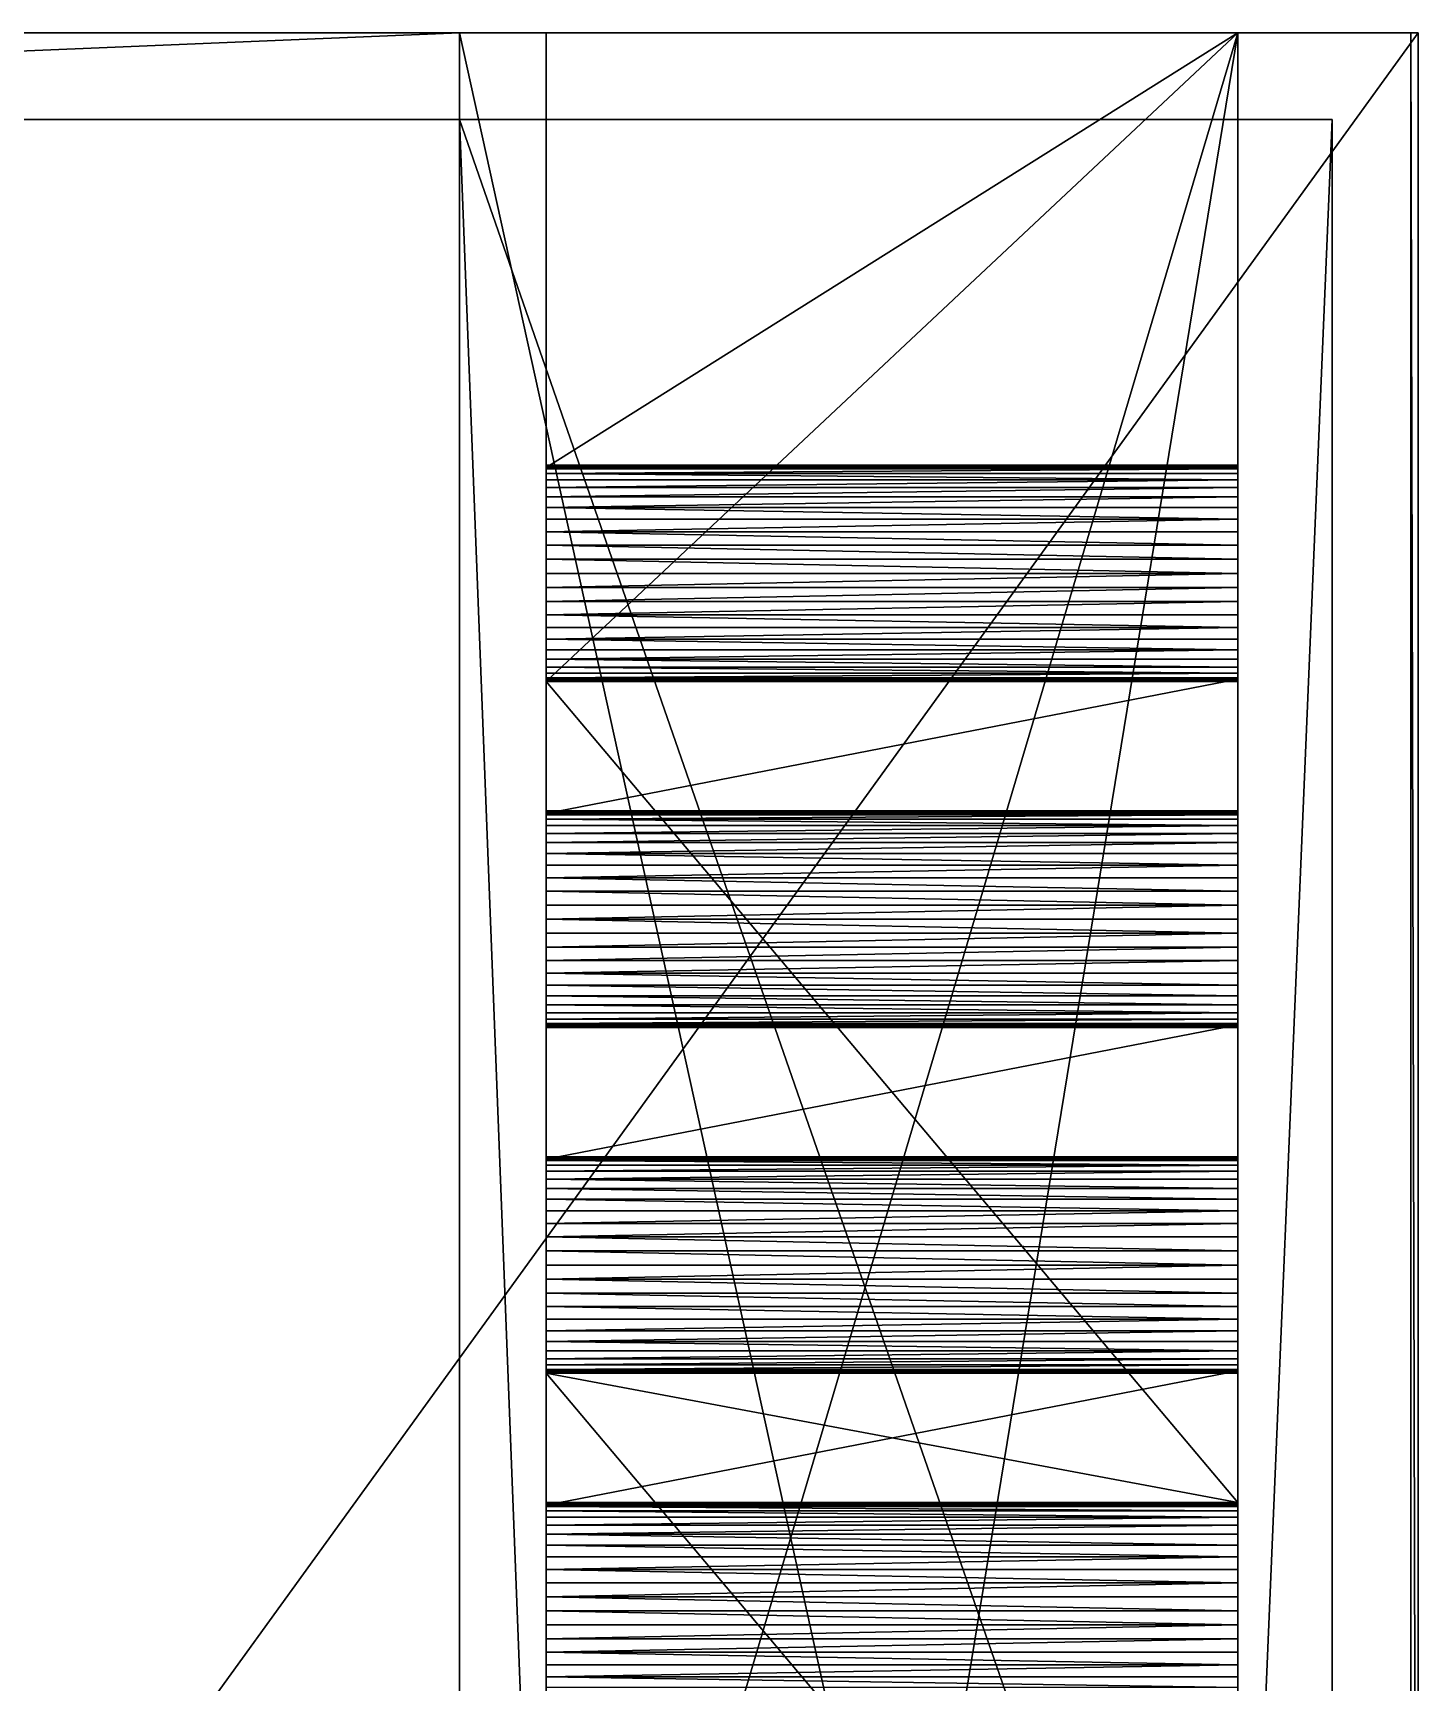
# Model space of a CAD drawing. Extents: x -30 to 83, y -53 to 60.
# Drawn here: x 31.13 to 63.17, y 21.85 to 60 of the extents above; entities that cross this region are included whole.
import ezdxf

# ---------------------------------------------------------------- set-up
doc = ezdxf.new("R2010")
doc.units = 0
doc.header["$MEASUREMENT"] = 0

msp = doc.modelspace()

# ---------------------------------------------------------------- linework, layer by layer
for points in [[(-9.17, 60, 70), (41, 60, 70), (-9.17, 60)], [(41, 60, 70), (-9.17, 60, 70), (-7.187, 58, 70)], [(63.169998, -40), (-9.17, -40), (63.169998, 60)], [(-9.17, 60), (41, 60, 70), (63.169998, 60)], [(-9.17, 60), (63.169998, 60), (-9.17, -40)], [(41, 60, 70), (-7.187, 58, 70), (41, 58, 70)], [(42.998001, 60, 70.998001), (63.169998, 60), (41, 60, 70)], [(41, 60, 89), (41, 60, 70), (41, 58, 70)], [(41, 60, 89), (41, 58, 70), (41, -40, 89)], [(41, -40, 89), (63, -40, 89), (41, 60, 89)], [(63, 60, 89), (41, 60, 89), (63, -40, 89)], [(42.998001, 60, 87.002998), (41, 60, 89), (59.002998, 60, 87.002998)], [(42.998001, 60, 70.998001), (41, 60, 70), (42.998001, 60, 87.002998)], [(41, 60, 70), (41, 60, 89), (42.998001, 60, 87.002998)], [(63, 60, 89), (59.002998, 60, 87.002998), (41, 60, 89)], [(59.002998, 60, 70.998001), (63.169998, 60), (42.998001, 60, 70.998001)], [(42.998001, 6.15, 70.998001), (59.002998, 6.15, 70.998001), (59.002998, 60, 70.998001)], [(42.998001, 6.15, 70.998001), (59.002998, 60, 70.998001), (42.998001, 60, 70.998001)], [(59.002998, 60, 87.002998), (59.002998, -40, 87.002998), (42.998001, -37.775597, 87.002998)], [(42.998001, -37.775597, 87.002998), (42.998001, 60, 87.002998), (59.002998, 60, 87.002998)], [(42.998001, 60, 87.002998), (42.998001, -37.775597, 87.002998), (42.998001, 6.15, 70.998001)], [(42.998001, 60, 87.002998), (42.998001, 6.15, 70.998001), (42.998001, 60, 70.998001)], [(43, 50.002998, 71.5), (43, 60, 71), (43, 49.980999, 71.172997)], [(43, 49.27, 73.269997), (43, 60, 87), (43, 49.485001, 73.023003)], [(43, 49.667, 72.750999), (43, 60, 87), (43, 49.812, 72.458)], [(43, 49.022999, 73.485001), (43, 60, 87), (43, 49.27, 73.269997)], [(43, 60, 87), (43, 49.022999, 73.485001), (43, 48.750999, 73.667)], [(43, 49.667, 72.750999), (43, 49.485001, 73.023003), (43, 60, 87)], [(43, 48.147999, 73.917), (43, 60, 87), (43, 48.458, 73.811996)], [(43, 48.458, 73.811996), (43, 60, 87), (43, 48.750999, 73.667)], [(43, 60, 87), (43, 48.147999, 73.917), (43, 44.998001, 87)], [(43, 49.946507, 71), (43, 49.980999, 71.172997), (43, 60, 71)], [(43, 50.002998, 71.5), (43, 49.980999, 71.827003), (43, 60, 71)], [(43, 49.980999, 71.827003), (43, 49.917, 72.148003), (43, 60, 71)], [(43, 49.917, 72.148003), (43, 49.812, 72.458), (43, 60, 71)], [(43, 60, 87), (43, 60, 71), (43, 49.812, 72.458)], [(59, 60, 87), (43, 60, 87), (43, 44.998001, 87)], [(59, 60, 87), (43, 44.998001, 87), (59, 26.003, 87)], [(43, 49.946507, 71), (59, 60, 71), (59, 49.946507, 71)], [(59, 60, 71), (43, 49.946507, 71), (43, 60, 71)], [(59, 60, 87), (59, 60, 71), (43, 60, 71)], [(59, 60, 87), (43, 60, 71), (43, 60, 87)], [(59, 49.946507, 71), (59, 60, 71), (59, 49.980999, 71.172997)], [(59, 49.485001, 73.023003), (59, 49.667, 72.750999), (59, 60, 87)], [(59, 49.812, 72.458), (59, 60, 87), (59, 49.667, 72.750999)], [(59, 60, 87), (59, 49.022999, 73.485001), (59, 49.27, 73.269997)], [(59, 49.27, 73.269997), (59, 49.485001, 73.023003), (59, 60, 87)], [(59, 48.458, 73.811996), (59, 48.750999, 73.667), (59, 60, 87)], [(59, 48.750999, 73.667), (59, 49.022999, 73.485001), (59, 60, 87)], [(59, 48.147999, 73.917), (59, 60, 87), (59, 47.827, 73.981003)], [(59, 47.5, 74.002998), (59, 60, 87), (59, 47.173, 73.981003)], [(59, 26.003, 87), (59, 47.173, 73.981003), (59, 60, 87)], [(59, 47.827, 73.981003), (59, 60, 87), (59, 47.5, 74.002998)], [(59, 48.147999, 73.917), (59, 48.458, 73.811996), (59, 60, 87)], [(59, 49.917, 72.148003), (59, 60, 71), (59, 49.812, 72.458)], [(59, 50.002998, 71.5), (59, 60, 71), (59, 49.980999, 71.827003)], [(59, 49.980999, 71.827003), (59, 60, 71), (59, 49.917, 72.148003)], [(59, 50.002998, 71.5), (59, 49.980999, 71.172997), (59, 60, 71)], [(59, 60, 87), (59, 49.812, 72.458), (59, 60, 71)], [(63, 60, 70), (63.169998, 60), (59.002998, 60, 70.998001)], [(59.002998, 60, 70.998001), (59.002998, 60, 87.002998), (63, 60, 70)], [(63, 60, 89), (63, 60, 70), (59.002998, 60, 87.002998)], [(59.002998, 60, 87.002998), (59.002998, 6.15, 70.998001), (59.002998, -40, 87.002998)], [(59.002998, 60, 70.998001), (59.002998, 6.15, 70.998001), (59.002998, 60, 87.002998)], [(63.169998, 60, 70), (63, 60, 70), (63.169998, -10.003, 70)], [(63, 60, 70), (63, -40, 70), (63.169998, -10.003, 70)], [(63.169998, 60, 70), (63.169998, 60), (63, 60, 70)], [(63, -40, 89), (63, -40, 70), (63, 60, 70)], [(63, -40, 89), (63, 60, 70), (63, 60, 89)], [(63.169998, -4.823, 26.679001), (63.169998, -7.389, 26.169001), (63.169998, 60)], [(63.169998, -2.345, 64.480003), (63.169998, 60, 70), (63.169998, -4.823, 65.320999)], [(63.169998, 60, 70), (63.169998, -8.074, 67.384003), (63.169998, -4.823, 65.320999)], [(63.169998, 2.177, 30.131001), (63.169998, 60), (63.169998, 4.144, 31.856001)], [(63.169998, 0.001, 28.677), (63.169998, 60), (63.169998, 2.177, 30.131001)], [(63.169998, -2.345, 27.52), (63.169998, 60), (63.169998, 0.001, 28.677)], [(63.169998, 2.177, 61.868999), (63.169998, 60, 70), (63.169998, 0.001, 63.323002)], [(63.169998, 4.144, 60.144001), (63.169998, 60, 70), (63.169998, 2.177, 61.868999)], [(63.169998, 5.869, 58.176998), (63.169998, 60, 70), (63.169998, 4.144, 60.144001)], [(63.169998, 7.323, 56.000999), (63.169998, 60, 70), (63.169998, 5.869, 58.176998)], [(63.169998, -2.345, 64.480003), (63.169998, 0.001, 63.323002), (63.169998, 60, 70)], [(63.169998, 8.48, 53.654999), (63.169998, 60, 70), (63.169998, 7.323, 56.000999)], [(63.169998, 5.869, 33.823002), (63.169998, 60), (63.169998, 7.323, 35.999001)], [(63.169998, 8.48, 38.345001), (63.169998, 60), (63.169998, 9.321, 40.823002)], [(63.169998, 4.144, 31.856001), (63.169998, 60), (63.169998, 5.869, 33.823002)], [(63.169998, 9.321, 51.176998), (63.169998, 60, 70), (63.169998, 8.48, 53.654999)], [(63.169998, -8.074, 67.384003), (63.169998, 60, 70), (63.169998, -8.132, 67.500999)], [(63.169998, -8.291, 67.709), (63.169998, 60, 70), (63.169998, -8.39, 67.794998)], [(63.169998, -8.132, 67.500999), (63.169998, 60, 70), (63.169998, -8.205, 67.610001)], [(63.169998, 60, 70), (63.169998, -10.003, 70), (63.169998, -8.499, 67.867996)], [(63.169998, -8.39, 67.794998), (63.169998, 60, 70), (63.169998, -8.499, 67.867996)], [(63.169998, -8.205, 67.610001), (63.169998, 60, 70), (63.169998, -8.291, 67.709)], [(63.169998, 11.926, 44.616001), (63.169998, 60), (63.169998, 11.968, 44.741001)], [(63.169998, 11.501, 44.132), (63.169998, 60), (63.169998, 11.61, 44.205002)], [(63.169998, 11.384, 44.074001), (63.169998, 60), (63.169998, 11.501, 44.132)], [(63.169998, 11.259, 44.032001), (63.169998, 11.131, 44.006001), (63.169998, 60)], [(63.169998, 11.709, 44.291), (63.169998, 11.61, 44.205002), (63.169998, 60)], [(63.169998, 11.795, 45.610001), (63.169998, 60, 70), (63.169998, 11.709, 45.709)], [(63.169998, 11.709, 45.709), (63.169998, 60, 70), (63.169998, 11.61, 45.794998)], [(63.169998, 11.868, 45.500999), (63.169998, 60, 70), (63.169998, 11.795, 45.610001)], [(63.169998, 11.968, 45.258999), (63.169998, 60, 70), (63.169998, 11.926, 45.383999)], [(63.169998, 11.994, 45.131001), (63.169998, 12.003, 45), (63.169998, 60, 70)], [(63.169998, 11.384, 45.925999), (63.169998, 60, 70), (63.169998, 11.259, 45.967999)], [(63.169998, 11.501, 45.868), (63.169998, 60, 70), (63.169998, 11.384, 45.925999)], [(63.169998, 11.61, 45.794998), (63.169998, 60, 70), (63.169998, 11.501, 45.868)], [(63.169998, 9.831, 48.611), (63.169998, 11.259, 45.967999), (63.169998, 60, 70)], [(63.169998, 11.926, 45.383999), (63.169998, 60, 70), (63.169998, 11.868, 45.500999)], [(63.169998, 9.321, 51.176998), (63.169998, 9.831, 48.611), (63.169998, 60, 70)], [(63.169998, 12.003, 45), (63.169998, 11.994, 44.868999), (63.169998, 60, 70)], [(63.169998, 60), (63.169998, 60, 70), (63.169998, 11.994, 44.868999)], [(63.169998, 11.994, 44.868999), (63.169998, 11.968, 44.741001), (63.169998, 60)], [(63.169998, 11.795, 44.389999), (63.169998, 60), (63.169998, 11.868, 44.499001)], [(63.169998, 11.926, 44.616001), (63.169998, 11.868, 44.499001), (63.169998, 60)], [(63.169998, 11.709, 44.291), (63.169998, 60), (63.169998, 11.795, 44.389999)], [(63.169998, 11.968, 45.258999), (63.169998, 11.994, 45.131001), (63.169998, 60, 70)], [(63.169998, 9.321, 40.823002), (63.169998, 60), (63.169998, 11.131, 44.006001)], [(63.169998, 11.384, 44.074001), (63.169998, 11.259, 44.032001), (63.169998, 60)], [(63.169998, 8.48, 38.345001), (63.169998, 7.323, 35.999001), (63.169998, 60)], [(63.169998, -10.741, 24.032), (63.169998, -10.869, 24.006001), (63.169998, 60)], [(63.169998, -10.616, 24.073999), (63.169998, -10.741, 24.032), (63.169998, 60)], [(63.169998, -40), (63.169998, 60), (63.169998, -10.869, 24.006001)], [(63.169998, -10.39, 24.205), (63.169998, -10.499, 24.132), (63.169998, 60)], [(63.169998, -10.499, 24.132), (63.169998, -10.616, 24.073999), (63.169998, 60)], [(63.169998, -10.291, 24.291), (63.169998, -10.39, 24.205), (63.169998, 60)], [(63.169998, -2.345, 27.52), (63.169998, -4.823, 26.679001), (63.169998, 60)], [(63.169998, -7.389, 26.169001), (63.169998, -10.032, 24.740999), (63.169998, 60)], [(63.169998, -10.074, 24.615999), (63.169998, 60), (63.169998, -10.032, 24.740999)], [(63.169998, -10.132, 24.499001), (63.169998, 60), (63.169998, -10.074, 24.615999)], [(63.169998, -10.205, 24.389999), (63.169998, 60), (63.169998, -10.132, 24.499001)], [(63.169998, -10.291, 24.291), (63.169998, 60), (63.169998, -10.205, 24.389999)], [(-7.187, 58, 70), (-7.187, 58, 2), (41, 58, 69)], [(-7.187, 58, 70), (41, 58, 69), (41, 58, 70)], [(41, 58, 69), (-7.187, 58, 2), (61.187, 58, 2)], [(-7.187, 58, 2), (-7.187, -40, 2), (61.187, -40, 2)], [(61.187, 58, 2), (-7.187, 58, 2), (61.187, -40, 2)], [(41, 58, 70), (41, 58, 69), (41, -40, 69)], [(41, 58, 70), (41, -40, 69), (41, -40, 89)], [(61.187, 58, 69), (41, 58, 69), (61.187, 58, 2)], [(61.187, 58, 69), (59.002998, 6.15, 69), (41, 58, 69)], [(42.998001, 6.15, 69), (41, 58, 69), (59.002998, 6.15, 69)], [(41, 58, 69), (42.998001, 6.15, 69), (41, -40, 69)], [(61.187, 58, 69), (61.187, -40, 69), (59.002998, 6.15, 69)], [(61.187, -4.823, 26.679001), (61.187, 58, 2), (61.187, -7.389, 26.169001)], [(61.187, -4.823, 65.320999), (61.187, 58, 69), (61.187, -2.345, 64.480003)], [(61.187, 2.177, 30.131001), (61.187, 4.144, 31.856001), (61.187, 58, 2)], [(61.187, 4.144, 31.856001), (61.187, 5.869, 33.823002), (61.187, 58, 2)], [(61.187, 0.001, 28.677), (61.187, 58, 2), (61.187, -2.345, 27.52)], [(61.187, 2.177, 30.131001), (61.187, 58, 2), (61.187, 0.001, 28.677)], [(61.187, 58, 69), (61.187, 0.001, 63.323002), (61.187, -2.345, 64.480003)], [(61.187, 0.001, 63.323002), (61.187, 58, 69), (61.187, 2.177, 61.868999)], [(61.187, 4.144, 60.144001), (61.187, 2.177, 61.868999), (61.187, 58, 69)], [(61.187, 5.869, 58.176998), (61.187, 4.144, 60.144001), (61.187, 58, 69)], [(61.187, 7.323, 56.000999), (61.187, 5.869, 58.176998), (61.187, 58, 69)], [(61.187, 8.48, 53.654999), (61.187, 7.323, 56.000999), (61.187, 58, 69)], [(61.187, 9.321, 51.176998), (61.187, 8.48, 53.654999), (61.187, 58, 69)], [(61.187, 9.831, 48.611), (61.187, 9.321, 51.176998), (61.187, 58, 69)], [(61.187, 58, 2), (61.187, 5.869, 33.823002), (61.187, 7.323, 35.999001)], [(61.187, -8.074, 67.384003), (61.187, -8.132, 67.500999), (61.187, 58, 69)], [(61.187, 58, 69), (61.187, -4.823, 65.320999), (61.187, -8.074, 67.384003)], [(61.187, -9, 68.002998), (61.187, 58, 69), (61.187, -8.869, 67.994003)], [(61.187, -8.869, 67.994003), (61.187, 58, 69), (61.187, -8.741, 67.968002)], [(61.187, -8.616, 67.926003), (61.187, 58, 69), (61.187, -8.499, 67.867996)], [(61.187, -8.39, 67.794998), (61.187, -8.499, 67.867996), (61.187, 58, 69)], [(61.187, -8.291, 67.709), (61.187, -8.39, 67.794998), (61.187, 58, 69)], [(61.187, -8.291, 67.709), (61.187, 58, 69), (61.187, -8.205, 67.610001)], [(61.187, -8.205, 67.610001), (61.187, 58, 69), (61.187, -8.132, 67.500999)], [(61.187, -8.616, 67.926003), (61.187, -8.741, 67.968002), (61.187, 58, 69)], [(61.187, 58, 69), (61.187, -9, 68.002998), (61.187, -40, 69)], [(61.187, 11, 43.998001), (61.187, 58, 2), (61.187, 10.869, 44.006001)], [(61.187, 11.259, 44.032001), (61.187, 58, 2), (61.187, 11.131, 44.006001)], [(61.187, 11, 43.998001), (61.187, 11.131, 44.006001), (61.187, 58, 2)], [(61.187, 11.795, 44.389999), (61.187, 58, 2), (61.187, 11.709, 44.291)], [(61.187, 11.501, 44.132), (61.187, 11.61, 44.205002), (61.187, 58, 2)], [(61.187, 11.61, 44.205002), (61.187, 11.709, 44.291), (61.187, 58, 2)], [(61.187, 58, 2), (61.187, 11.259, 44.032001), (61.187, 11.384, 44.074001)], [(61.187, 11.384, 44.074001), (61.187, 11.501, 44.132), (61.187, 58, 2)], [(61.187, 9.831, 48.611), (61.187, 58, 69), (61.187, 11.259, 45.967999)], [(61.187, 11.795, 45.610001), (61.187, 11.709, 45.709), (61.187, 58, 69)], [(61.187, 11.968, 45.258999), (61.187, 58, 69), (61.187, 11.994, 45.131001)], [(61.187, 11.926, 45.383999), (61.187, 11.868, 45.500999), (61.187, 58, 69)], [(61.187, 11.868, 45.500999), (61.187, 11.795, 45.610001), (61.187, 58, 69)], [(61.187, 11.61, 45.794998), (61.187, 11.501, 45.868), (61.187, 58, 69)], [(61.187, 11.709, 45.709), (61.187, 11.61, 45.794998), (61.187, 58, 69)], [(61.187, 11.501, 45.868), (61.187, 11.384, 45.925999), (61.187, 58, 69)], [(61.187, 11.384, 45.925999), (61.187, 11.259, 45.967999), (61.187, 58, 69)], [(61.187, 11.795, 44.389999), (61.187, 11.868, 44.499001), (61.187, 58, 2)], [(61.187, 11.926, 44.616001), (61.187, 58, 2), (61.187, 11.868, 44.499001)], [(61.187, 11.926, 44.616001), (61.187, 11.968, 44.741001), (61.187, 58, 2)], [(61.187, 11.968, 44.741001), (61.187, 11.994, 44.868999), (61.187, 58, 2)], [(61.187, 58, 69), (61.187, 58, 2), (61.187, 11.994, 44.868999)], [(61.187, 58, 69), (61.187, 11.994, 44.868999), (61.187, 12.003, 45)], [(61.187, 58, 69), (61.187, 12.003, 45), (61.187, 11.994, 45.131001)], [(61.187, 11.968, 45.258999), (61.187, 11.926, 45.383999), (61.187, 58, 69)], [(61.187, 58, 2), (61.187, 9.831, 43.389), (61.187, 10.869, 44.006001)], [(61.187, 8.48, 38.345001), (61.187, 9.321, 40.823002), (61.187, 58, 2)], [(61.187, 9.321, 40.823002), (61.187, 9.831, 43.389), (61.187, 58, 2)], [(61.187, -40, 2), (61.187, -10.869, 24.006001), (61.187, 58, 2)], [(61.187, -10.291, 24.291), (61.187, 58, 2), (61.187, -10.39, 24.205)], [(61.187, -10.499, 24.132), (61.187, 58, 2), (61.187, -10.616, 24.073999)], [(61.187, -10.616, 24.073999), (61.187, 58, 2), (61.187, -10.741, 24.032)], [(61.187, -10.741, 24.032), (61.187, 58, 2), (61.187, -10.869, 24.006001)], [(61.187, -10.205, 24.389999), (61.187, 58, 2), (61.187, -10.291, 24.291)], [(61.187, -10.132, 24.499001), (61.187, 58, 2), (61.187, -10.205, 24.389999)], [(61.187, -10.074, 24.615999), (61.187, 58, 2), (61.187, -10.132, 24.499001)], [(61.187, -7.389, 26.169001), (61.187, 58, 2), (61.187, -10.032, 24.740999)], [(61.187, -2.345, 27.52), (61.187, 58, 2), (61.187, -4.823, 26.679001)], [(61.187, -10.074, 24.615999), (61.187, -10.032, 24.740999), (61.187, 58, 2)], [(61.187, 7.323, 35.999001), (61.187, 8.48, 38.345001), (61.187, 58, 2)], [(61.187, -10.39, 24.205), (61.187, 58, 2), (61.187, -10.499, 24.132)], [(43, 49.980999, 71.827003), (43, 50.002998, 71.5), (59, 49.980999, 71.827003)], [(59, 50.002998, 71.5), (43, 50.002998, 71.5), (59, 49.980999, 71.172997)], [(43, 49.980999, 71.172997), (59, 49.980999, 71.172997), (43, 50.002998, 71.5)], [(59, 50.002998, 71.5), (59, 49.980999, 71.827003), (43, 50.002998, 71.5)], [(43, 49.980999, 71.827003), (59, 49.980999, 71.827003), (59, 49.917, 72.148003)], [(59, 49.980999, 71.172997), (43, 49.980999, 71.172997), (43, 49.946507, 71)], [(59, 49.946507, 71), (59, 49.980999, 71.172997), (43, 49.946507, 71)], [(43, 49.980999, 71.827003), (59, 49.917, 72.148003), (43, 49.917, 72.148003)], [(43, 49.812, 72.458), (59, 49.917, 72.148003), (59, 49.812, 72.458)], [(43, 49.917, 72.148003), (59, 49.917, 72.148003), (43, 49.812, 72.458)], [(43, 49.667, 72.750999), (43, 49.812, 72.458), (59, 49.667, 72.750999)], [(59, 49.667, 72.750999), (43, 49.812, 72.458), (59, 49.812, 72.458)], [(43, 49.667, 72.750999), (59, 49.667, 72.750999), (43, 49.485001, 73.023003)], [(59, 49.485001, 73.023003), (43, 49.485001, 73.023003), (59, 49.667, 72.750999)], [(43, 49.485001, 73.023003), (59, 49.485001, 73.023003), (43, 49.27, 73.269997)], [(59, 49.27, 73.269997), (43, 49.27, 73.269997), (59, 49.485001, 73.023003)], [(43, 49.27, 73.269997), (59, 49.27, 73.269997), (43, 49.022999, 73.485001)], [(59, 49.022999, 73.485001), (43, 49.022999, 73.485001), (59, 49.27, 73.269997)], [(43, 49.022999, 73.485001), (59, 49.022999, 73.485001), (59, 48.750999, 73.667)], [(43, 48.750999, 73.667), (43, 49.022999, 73.485001), (59, 48.750999, 73.667)], [(59, 48.458, 73.811996), (43, 48.458, 73.811996), (59, 48.750999, 73.667)], [(43, 48.750999, 73.667), (59, 48.750999, 73.667), (43, 48.458, 73.811996)], [(59, 48.458, 73.811996), (59, 48.147999, 73.917), (43, 48.458, 73.811996)], [(43, 48.147999, 73.917), (43, 48.458, 73.811996), (59, 48.147999, 73.917)], [(43, 47.827, 73.981003), (43, 44.998001, 87), (43, 48.147999, 73.917)], [(43, 47.827, 73.981003), (43, 48.147999, 73.917), (59, 47.827, 73.981003)], [(59, 48.147999, 73.917), (59, 47.827, 73.981003), (43, 48.147999, 73.917)], [(43, 47.5, 74.002998), (43, 44.998001, 87), (43, 47.827, 73.981003)], [(43, 47.827, 73.981003), (59, 47.5, 74.002998), (43, 47.5, 74.002998)], [(43, 47.827, 73.981003), (59, 47.827, 73.981003), (59, 47.5, 74.002998)], [(43, 47.173, 73.981003), (43, 44.998001, 87), (43, 47.5, 74.002998)], [(43, 47.5, 74.002998), (59, 47.5, 74.002998), (43, 47.173, 73.981003)], [(59, 47.5, 74.002998), (59, 47.173, 73.981003), (43, 47.173, 73.981003)], [(43, 46.852001, 73.917), (43, 44.998001, 87), (43, 47.173, 73.981003)], [(59, 47.173, 73.981003), (43, 46.852001, 73.917), (43, 47.173, 73.981003)], [(59, 46.852001, 73.917), (43, 46.852001, 73.917), (59, 47.173, 73.981003)], [(59, 26.003, 87), (59, 46.852001, 73.917), (59, 47.173, 73.981003)], [(43, 46.542, 73.811996), (43, 44.998001, 87), (43, 46.852001, 73.917)], [(43, 46.852001, 73.917), (59, 46.852001, 73.917), (43, 46.542, 73.811996)], [(59, 46.542, 73.811996), (43, 46.542, 73.811996), (59, 46.852001, 73.917)], [(43, 46.542, 73.811996), (43, 46.249001, 73.667), (43, 44.998001, 87)], [(43, 46.542, 73.811996), (59, 46.542, 73.811996), (59, 46.249001, 73.667)], [(43, 46.249001, 73.667), (43, 46.542, 73.811996), (59, 46.249001, 73.667)], [(59, 46.852001, 73.917), (59, 26.003, 87), (59, 46.542, 73.811996)], [(59, 46.542, 73.811996), (59, 26.003, 87), (59, 46.249001, 73.667)], [(43, 45.977001, 73.485001), (43, 44.998001, 87), (43, 46.249001, 73.667)], [(59, 46.249001, 73.667), (59, 45.977001, 73.485001), (43, 45.977001, 73.485001)], [(43, 46.249001, 73.667), (59, 46.249001, 73.667), (43, 45.977001, 73.485001)], [(59, 46.249001, 73.667), (59, 26.003, 87), (59, 45.977001, 73.485001)], [(43, 45.73, 73.269997), (43, 44.998001, 87), (43, 45.977001, 73.485001)], [(43, 45.977001, 73.485001), (59, 45.977001, 73.485001), (59, 45.73, 73.269997)], [(59, 45.73, 73.269997), (43, 45.73, 73.269997), (43, 45.977001, 73.485001)], [(59, 26.003, 87), (59, 40.458, 73.811996), (59, 45.977001, 73.485001)], [(59, 40.750999, 73.667), (59, 41.022999, 73.485001), (59, 45.977001, 73.485001)], [(59, 45.73, 73.269997), (59, 45.977001, 73.485001), (59, 41.022999, 73.485001)], [(59, 40.750999, 73.667), (59, 45.977001, 73.485001), (59, 40.458, 73.811996)], [(43, 45.514999, 73.023003), (43, 41.485001, 73.023003), (43, 45.73, 73.269997)], [(43, 44.998001, 87), (43, 45.73, 73.269997), (43, 41.485001, 73.023003)], [(59, 45.73, 73.269997), (59, 45.514999, 73.023003), (43, 45.514999, 73.023003)], [(43, 45.73, 73.269997), (59, 45.73, 73.269997), (43, 45.514999, 73.023003)], [(43, 45.333, 72.750999), (43, 41.485001, 73.023003), (43, 45.514999, 73.023003)], [(43, 45.514999, 73.023003), (59, 45.514999, 73.023003), (59, 45.333, 72.750999)], [(43, 45.514999, 73.023003), (59, 45.333, 72.750999), (43, 45.333, 72.750999)], [(59, 41.022999, 73.485001), (59, 41.27, 73.269997), (59, 45.73, 73.269997)], [(59, 45.514999, 73.023003), (59, 45.73, 73.269997), (59, 41.27, 73.269997)], [(59, 45.333, 72.750999), (59, 45.514999, 73.023003), (59, 41.485001, 73.023003)], [(59, 41.27, 73.269997), (59, 41.485001, 73.023003), (59, 45.514999, 73.023003)], [(43, 41.667, 72.750999), (43, 45.333, 72.750999), (43, 41.812, 72.458)], [(43, 45.333, 72.750999), (43, 45.188, 72.458), (43, 41.812, 72.458)], [(43, 41.667, 72.750999), (43, 41.485001, 73.023003), (43, 45.333, 72.750999)], [(43, 45.333, 72.750999), (59, 45.333, 72.750999), (59, 45.188, 72.458)], [(43, 45.333, 72.750999), (59, 45.188, 72.458), (43, 45.188, 72.458)], [(43, 45.188, 72.458), (43, 45.083, 72.148003), (43, 41.917, 72.148003)], [(43, 41.917, 72.148003), (43, 41.812, 72.458), (43, 45.188, 72.458)], [(43, 45.083, 72.148003), (59, 45.188, 72.458), (59, 45.083, 72.148003)], [(43, 45.188, 72.458), (59, 45.188, 72.458), (43, 45.083, 72.148003)], [(43, 45.083, 72.148003), (43, 45.019001, 71.827003), (43, 41.980999, 71.827003)], [(43, 41.980999, 71.827003), (43, 41.917, 72.148003), (43, 45.083, 72.148003)], [(43, 45.083, 72.148003), (59, 45.083, 72.148003), (43, 45.019001, 71.827003)], [(59, 45.019001, 71.827003), (43, 45.019001, 71.827003), (59, 45.083, 72.148003)], [(43, 45.053493, 71), (43, 41.946507, 71), (43, 45.019001, 71.172997)], [(59, 45.053493, 71), (43, 41.946507, 71), (43, 45.053493, 71)], [(59, 41.946507, 71), (43, 41.946507, 71), (59, 45.053493, 71)], [(43, 45.019001, 71.172997), (59, 45.019001, 71.172997), (59, 45.053493, 71)], [(43, 45.019001, 71.172997), (59, 45.053493, 71), (43, 45.053493, 71)], [(43, 41.980999, 71.172997), (43, 42.002998, 71.5), (43, 45.019001, 71.172997)], [(43, 44.998001, 71.5), (43, 45.019001, 71.172997), (43, 42.002998, 71.5)], [(43, 45.019001, 71.827003), (43, 44.998001, 71.5), (43, 42.002998, 71.5)], [(43, 42.002998, 71.5), (43, 41.980999, 71.827003), (43, 45.019001, 71.827003)], [(43, 41.946507, 71), (43, 41.980999, 71.172997), (43, 45.019001, 71.172997)], [(43, 45.019001, 71.827003), (59, 45.019001, 71.827003), (59, 44.998001, 71.5)], [(59, 44.998001, 71.5), (43, 44.998001, 71.5), (43, 45.019001, 71.827003)], [(43, 44.998001, 71.5), (59, 44.998001, 71.5), (59, 45.019001, 71.172997)], [(43, 44.998001, 71.5), (59, 45.019001, 71.172997), (43, 45.019001, 71.172997)], [(59, 45.188, 72.458), (59, 45.333, 72.750999), (59, 41.667, 72.750999)], [(59, 41.485001, 73.023003), (59, 41.667, 72.750999), (59, 45.333, 72.750999)], [(59, 41.667, 72.750999), (59, 41.812, 72.458), (59, 45.188, 72.458)], [(59, 45.083, 72.148003), (59, 45.188, 72.458), (59, 41.812, 72.458)], [(59, 41.812, 72.458), (59, 41.917, 72.148003), (59, 45.083, 72.148003)], [(59, 45.019001, 71.827003), (59, 45.083, 72.148003), (59, 41.917, 72.148003)], [(59, 45.053493, 71), (59, 45.019001, 71.172997), (59, 41.946507, 71)], [(59, 44.998001, 71.5), (59, 42.002998, 71.5), (59, 45.019001, 71.172997)], [(59, 42.002998, 71.5), (59, 45.019001, 71.827003), (59, 41.980999, 71.827003)], [(59, 41.917, 72.148003), (59, 41.980999, 71.827003), (59, 45.019001, 71.827003)], [(59, 41.946507, 71), (59, 45.019001, 71.172997), (59, 41.980999, 71.172997)], [(59, 41.980999, 71.172997), (59, 45.019001, 71.172997), (59, 42.002998, 71.5)], [(59, 44.998001, 71.5), (59, 45.019001, 71.827003), (59, 42.002998, 71.5)], [(43, 28.997999, 87), (59, 26.003, 87), (43, 44.998001, 87)], [(43, 41.27, 73.269997), (43, 44.998001, 87), (43, 41.485001, 73.023003)], [(43, 41.022999, 73.485001), (43, 44.998001, 87), (43, 41.27, 73.269997)], [(43, 40.147999, 73.917), (43, 44.998001, 87), (43, 40.458, 73.811996)], [(43, 40.458, 73.811996), (43, 44.998001, 87), (43, 40.750999, 73.667)], [(43, 39.5, 74.002998), (43, 44.998001, 87), (43, 39.827, 73.981003)], [(43, 39.827, 73.981003), (43, 44.998001, 87), (43, 40.147999, 73.917)], [(43, 44.998001, 87), (43, 38.852001, 73.917), (43, 38.542, 73.811996)], [(43, 38.249001, 73.667), (43, 44.998001, 87), (43, 38.542, 73.811996)], [(43, 37.977001, 73.485001), (43, 44.998001, 87), (43, 38.249001, 73.667)], [(43, 44.998001, 87), (43, 39.5, 74.002998), (43, 39.173, 73.981003)], [(43, 44.998001, 87), (43, 39.173, 73.981003), (43, 38.852001, 73.917)], [(43, 41.022999, 73.485001), (43, 40.750999, 73.667), (43, 44.998001, 87)], [(43, 44.998001, 87), (43, 37.977001, 73.485001), (43, 33.485001, 73.023003)], [(43, 33.27, 73.269997), (43, 44.998001, 87), (43, 33.485001, 73.023003)], [(43, 33.022999, 73.485001), (43, 44.998001, 87), (43, 33.27, 73.269997)], [(43, 28.997999, 87), (43, 44.998001, 87), (43, 32.147999, 73.917)], [(43, 32.458, 73.811996), (43, 44.998001, 87), (43, 32.750999, 73.667)], [(43, 33.022999, 73.485001), (43, 32.750999, 73.667), (43, 44.998001, 87)], [(43, 32.458, 73.811996), (43, 32.147999, 73.917), (43, 44.998001, 87)], [(43, 42.002998, 71.5), (43, 41.980999, 71.172997), (59, 42.002998, 71.5)], [(43, 42.002998, 71.5), (59, 42.002998, 71.5), (43, 41.980999, 71.827003)], [(59, 42.002998, 71.5), (43, 41.980999, 71.172997), (59, 41.980999, 71.172997)], [(43, 41.980999, 71.827003), (59, 42.002998, 71.5), (59, 41.980999, 71.827003)], [(59, 41.980999, 71.172997), (43, 41.980999, 71.172997), (43, 41.946507, 71)], [(59, 41.980999, 71.827003), (59, 41.917, 72.148003), (43, 41.980999, 71.827003)], [(43, 41.917, 72.148003), (43, 41.980999, 71.827003), (59, 41.917, 72.148003)], [(43, 41.946507, 71), (59, 41.946507, 71), (59, 41.980999, 71.172997)], [(43, 41.917, 72.148003), (59, 41.917, 72.148003), (43, 41.812, 72.458)], [(59, 41.812, 72.458), (43, 41.812, 72.458), (59, 41.917, 72.148003)], [(59, 41.812, 72.458), (59, 41.667, 72.750999), (43, 41.812, 72.458)], [(43, 41.667, 72.750999), (43, 41.812, 72.458), (59, 41.667, 72.750999)], [(43, 41.667, 72.750999), (59, 41.667, 72.750999), (43, 41.485001, 73.023003)], [(59, 41.485001, 73.023003), (43, 41.485001, 73.023003), (59, 41.667, 72.750999)], [(43, 41.27, 73.269997), (43, 41.485001, 73.023003), (59, 41.485001, 73.023003)], [(59, 41.27, 73.269997), (43, 41.27, 73.269997), (59, 41.485001, 73.023003)], [(43, 41.27, 73.269997), (59, 41.27, 73.269997), (43, 41.022999, 73.485001)], [(59, 41.022999, 73.485001), (43, 41.022999, 73.485001), (59, 41.27, 73.269997)], [(59, 41.022999, 73.485001), (59, 40.750999, 73.667), (43, 41.022999, 73.485001)], [(43, 40.750999, 73.667), (43, 41.022999, 73.485001), (59, 40.750999, 73.667)], [(43, 40.750999, 73.667), (59, 40.750999, 73.667), (43, 40.458, 73.811996)], [(59, 40.458, 73.811996), (43, 40.458, 73.811996), (59, 40.750999, 73.667)], [(59, 40.147999, 73.917), (43, 40.147999, 73.917), (43, 40.458, 73.811996)], [(43, 40.458, 73.811996), (59, 40.458, 73.811996), (59, 40.147999, 73.917)], [(59, 40.147999, 73.917), (59, 40.458, 73.811996), (59, 26.003, 87)], [(59, 40.147999, 73.917), (59, 39.827, 73.981003), (43, 40.147999, 73.917)], [(43, 39.827, 73.981003), (43, 40.147999, 73.917), (59, 39.827, 73.981003)], [(59, 40.147999, 73.917), (59, 26.003, 87), (59, 39.827, 73.981003)], [(43, 39.827, 73.981003), (59, 39.827, 73.981003), (43, 39.5, 74.002998)], [(59, 39.5, 74.002998), (43, 39.5, 74.002998), (59, 39.827, 73.981003)], [(59, 39.827, 73.981003), (59, 26.003, 87), (59, 39.5, 74.002998)], [(59, 39.173, 73.981003), (43, 39.173, 73.981003), (43, 39.5, 74.002998)], [(43, 39.5, 74.002998), (59, 39.5, 74.002998), (59, 39.173, 73.981003)], [(59, 39.5, 74.002998), (59, 26.003, 87), (59, 39.173, 73.981003)], [(59, 39.173, 73.981003), (43, 38.852001, 73.917), (43, 39.173, 73.981003)], [(59, 38.852001, 73.917), (43, 38.852001, 73.917), (59, 39.173, 73.981003)], [(59, 38.852001, 73.917), (59, 39.173, 73.981003), (59, 26.003, 87)], [(43, 38.852001, 73.917), (59, 38.852001, 73.917), (43, 38.542, 73.811996)], [(59, 38.542, 73.811996), (43, 38.542, 73.811996), (59, 38.852001, 73.917)], [(43, 38.542, 73.811996), (59, 38.542, 73.811996), (43, 38.249001, 73.667)], [(59, 38.542, 73.811996), (59, 38.249001, 73.667), (43, 38.249001, 73.667)], [(59, 38.542, 73.811996), (59, 38.852001, 73.917), (59, 26.003, 87)], [(59, 38.249001, 73.667), (59, 38.542, 73.811996), (59, 26.003, 87)], [(43, 38.249001, 73.667), (59, 38.249001, 73.667), (59, 37.977001, 73.485001)], [(43, 38.249001, 73.667), (59, 37.977001, 73.485001), (43, 37.977001, 73.485001)], [(59, 37.977001, 73.485001), (59, 38.249001, 73.667), (59, 26.003, 87)], [(59, 37.73, 73.269997), (43, 37.73, 73.269997), (43, 37.977001, 73.485001)], [(43, 37.977001, 73.485001), (43, 37.73, 73.269997), (43, 33.485001, 73.023003)], [(43, 37.977001, 73.485001), (59, 37.977001, 73.485001), (59, 37.73, 73.269997)], [(59, 37.73, 73.269997), (59, 37.977001, 73.485001), (59, 26.003, 87)], [(59, 37.514999, 73.023003), (43, 37.514999, 73.023003), (43, 37.73, 73.269997)], [(43, 37.73, 73.269997), (59, 37.73, 73.269997), (59, 37.514999, 73.023003)], [(43, 37.73, 73.269997), (43, 37.514999, 73.023003), (43, 33.485001, 73.023003)], [(43, 37.514999, 73.023003), (43, 37.333, 72.750999), (43, 33.667, 72.750999)], [(43, 37.514999, 73.023003), (59, 37.514999, 73.023003), (59, 37.333, 72.750999)], [(43, 37.514999, 73.023003), (59, 37.333, 72.750999), (43, 37.333, 72.750999)], [(43, 33.667, 72.750999), (43, 33.485001, 73.023003), (43, 37.514999, 73.023003)], [(59, 37.514999, 73.023003), (59, 37.73, 73.269997), (59, 26.003, 87)], [(59, 26.003, 87), (59, 33.022999, 73.485001), (59, 37.514999, 73.023003)], [(59, 33.022999, 73.485001), (59, 33.27, 73.269997), (59, 37.514999, 73.023003)], [(59, 37.333, 72.750999), (59, 37.514999, 73.023003), (59, 33.485001, 73.023003)], [(59, 33.27, 73.269997), (59, 33.485001, 73.023003), (59, 37.514999, 73.023003)], [(43, 37.333, 72.750999), (43, 37.188, 72.458), (43, 33.812, 72.458)], [(43, 33.812, 72.458), (43, 33.667, 72.750999), (43, 37.333, 72.750999)], [(43, 37.333, 72.750999), (59, 37.333, 72.750999), (43, 37.188, 72.458)], [(43, 37.188, 72.458), (59, 37.333, 72.750999), (59, 37.188, 72.458)], [(43, 37.188, 72.458), (43, 37.083, 72.148003), (43, 33.917, 72.148003)], [(43, 37.188, 72.458), (59, 37.188, 72.458), (43, 37.083, 72.148003)], [(43, 33.917, 72.148003), (43, 33.812, 72.458), (43, 37.188, 72.458)], [(59, 37.083, 72.148003), (43, 37.083, 72.148003), (59, 37.188, 72.458)], [(43, 37.083, 72.148003), (43, 37.019001, 71.827003), (43, 33.980999, 71.827003)], [(59, 37.083, 72.148003), (59, 37.019001, 71.827003), (43, 37.083, 72.148003)], [(43, 33.980999, 71.827003), (43, 33.917, 72.148003), (43, 37.083, 72.148003)], [(43, 37.019001, 71.827003), (43, 37.083, 72.148003), (59, 37.019001, 71.827003)], [(43, 33.946507, 71), (43, 37.053493, 71), (59, 37.053493, 71)], [(59, 33.946507, 71), (43, 33.946507, 71), (59, 37.053493, 71)], [(59, 37.053493, 71), (43, 37.053493, 71), (43, 37.019001, 71.172997)], [(43, 37.053493, 71), (43, 33.946507, 71), (43, 37.019001, 71.172997)], [(59, 37.053493, 71), (43, 37.019001, 71.172997), (59, 37.019001, 71.172997)], [(43, 37.019001, 71.827003), (43, 36.998001, 71.5), (43, 34.002998, 71.5)], [(43, 36.998001, 71.5), (43, 37.019001, 71.172997), (43, 34.002998, 71.5)], [(43, 33.980999, 71.172997), (43, 34.002998, 71.5), (43, 37.019001, 71.172997)], [(43, 37.019001, 71.827003), (59, 37.019001, 71.827003), (43, 36.998001, 71.5)], [(43, 34.002998, 71.5), (43, 33.980999, 71.827003), (43, 37.019001, 71.827003)], [(43, 33.946507, 71), (43, 33.980999, 71.172997), (43, 37.019001, 71.172997)], [(59, 37.019001, 71.172997), (43, 37.019001, 71.172997), (43, 36.998001, 71.5)], [(59, 37.019001, 71.172997), (43, 36.998001, 71.5), (59, 36.998001, 71.5)], [(59, 36.998001, 71.5), (43, 36.998001, 71.5), (59, 37.019001, 71.827003)], [(59, 37.188, 72.458), (59, 37.333, 72.750999), (59, 33.667, 72.750999)], [(59, 33.485001, 73.023003), (59, 33.667, 72.750999), (59, 37.333, 72.750999)], [(59, 37.083, 72.148003), (59, 37.188, 72.458), (59, 33.812, 72.458)], [(59, 33.667, 72.750999), (59, 33.812, 72.458), (59, 37.188, 72.458)], [(59, 33.812, 72.458), (59, 33.917, 72.148003), (59, 37.083, 72.148003)], [(59, 37.019001, 71.827003), (59, 37.083, 72.148003), (59, 33.917, 72.148003)], [(59, 33.946507, 71), (59, 37.053493, 71), (59, 33.980999, 71.172997)], [(59, 37.053493, 71), (59, 37.019001, 71.172997), (59, 33.980999, 71.172997)], [(59, 34.002998, 71.5), (59, 33.980999, 71.172997), (59, 37.019001, 71.172997)], [(59, 37.019001, 71.172997), (59, 36.998001, 71.5), (59, 34.002998, 71.5)], [(59, 33.980999, 71.827003), (59, 34.002998, 71.5), (59, 37.019001, 71.827003)], [(59, 36.998001, 71.5), (59, 37.019001, 71.827003), (59, 34.002998, 71.5)], [(59, 33.917, 72.148003), (59, 33.980999, 71.827003), (59, 37.019001, 71.827003)], [(59, 33.980999, 71.172997), (59, 34.002998, 71.5), (43, 33.980999, 71.172997)], [(43, 33.980999, 71.172997), (59, 34.002998, 71.5), (43, 34.002998, 71.5)], [(43, 34.002998, 71.5), (59, 34.002998, 71.5), (43, 33.980999, 71.827003)], [(59, 33.980999, 71.827003), (43, 33.980999, 71.827003), (59, 34.002998, 71.5)], [(43, 33.946507, 71), (59, 33.946507, 71), (43, 33.980999, 71.172997)], [(59, 33.980999, 71.172997), (43, 33.980999, 71.172997), (59, 33.946507, 71)], [(43, 33.980999, 71.827003), (59, 33.980999, 71.827003), (43, 33.917, 72.148003)], [(59, 33.917, 72.148003), (43, 33.917, 72.148003), (59, 33.980999, 71.827003)], [(59, 33.812, 72.458), (43, 33.812, 72.458), (43, 33.917, 72.148003)], [(59, 33.917, 72.148003), (59, 33.812, 72.458), (43, 33.917, 72.148003)], [(59, 33.667, 72.750999), (43, 33.667, 72.750999), (59, 33.812, 72.458)], [(43, 33.667, 72.750999), (43, 33.812, 72.458), (59, 33.812, 72.458)], [(43, 33.667, 72.750999), (59, 33.667, 72.750999), (43, 33.485001, 73.023003)], [(59, 33.485001, 73.023003), (43, 33.485001, 73.023003), (59, 33.667, 72.750999)], [(59, 33.485001, 73.023003), (59, 33.27, 73.269997), (43, 33.485001, 73.023003)], [(43, 33.27, 73.269997), (43, 33.485001, 73.023003), (59, 33.27, 73.269997)], [(59, 33.27, 73.269997), (59, 33.022999, 73.485001), (43, 33.27, 73.269997)], [(43, 33.022999, 73.485001), (43, 33.27, 73.269997), (59, 33.022999, 73.485001)], [(59, 32.750999, 73.667), (43, 33.022999, 73.485001), (59, 33.022999, 73.485001)], [(43, 33.022999, 73.485001), (59, 32.750999, 73.667), (43, 32.750999, 73.667)], [(59, 32.750999, 73.667), (59, 33.022999, 73.485001), (59, 26.003, 87)], [(59, 32.750999, 73.667), (59, 32.458, 73.811996), (43, 32.458, 73.811996)], [(43, 32.750999, 73.667), (59, 32.750999, 73.667), (43, 32.458, 73.811996)], [(43, 32.458, 73.811996), (59, 32.458, 73.811996), (43, 32.147999, 73.917)], [(59, 32.458, 73.811996), (59, 32.147999, 73.917), (43, 32.147999, 73.917)], [(59, 32.458, 73.811996), (59, 32.750999, 73.667), (59, 26.003, 87)], [(59, 32.147999, 73.917), (59, 32.458, 73.811996), (59, 26.003, 87)], [(43, 32.147999, 73.917), (59, 31.827, 73.981003), (43, 31.827, 73.981003)], [(43, 32.147999, 73.917), (59, 32.147999, 73.917), (59, 31.827, 73.981003)], [(43, 31.827, 73.981003), (43, 28.997999, 87), (43, 32.147999, 73.917)], [(59, 31.827, 73.981003), (59, 32.147999, 73.917), (59, 26.003, 87)], [(43, 31.827, 73.981003), (59, 31.5, 74.002998), (43, 31.5, 74.002998)], [(43, 31.827, 73.981003), (59, 31.827, 73.981003), (59, 31.5, 74.002998)], [(43, 31.5, 74.002998), (43, 28.997999, 87), (43, 31.827, 73.981003)], [(59, 31.5, 74.002998), (59, 31.827, 73.981003), (59, 26.003, 87)], [(59, 31.5, 74.002998), (43, 31.173, 73.981003), (43, 31.5, 74.002998)], [(59, 31.173, 73.981003), (43, 31.173, 73.981003), (59, 31.5, 74.002998)], [(43, 28.997999, 87), (43, 31.5, 74.002998), (43, 31.173, 73.981003)], [(59, 31.5, 74.002998), (59, 26.003, 87), (59, 31.173, 73.981003)], [(59, 30.851999, 73.917), (43, 30.851999, 73.917), (43, 31.173, 73.981003)], [(59, 30.851999, 73.917), (43, 31.173, 73.981003), (59, 31.173, 73.981003)], [(43, 28.997999, 87), (43, 31.173, 73.981003), (43, 30.851999, 73.917)], [(59, 30.851999, 73.917), (59, 31.173, 73.981003), (59, 26.003, 87)], [(59, 30.851999, 73.917), (59, 30.542, 73.811996), (43, 30.851999, 73.917)], [(43, 30.542, 73.811996), (43, 30.851999, 73.917), (59, 30.542, 73.811996)], [(43, 30.542, 73.811996), (43, 28.997999, 87), (43, 30.851999, 73.917)], [(43, 30.542, 73.811996), (59, 30.542, 73.811996), (59, 30.249001, 73.667)], [(43, 30.542, 73.811996), (43, 30.249001, 73.667), (43, 28.997999, 87)], [(43, 30.542, 73.811996), (59, 30.249001, 73.667), (43, 30.249001, 73.667)], [(59, 30.542, 73.811996), (59, 30.851999, 73.917), (59, 26.003, 87)], [(59, 30.542, 73.811996), (59, 26.003, 87), (59, 30.249001, 73.667)], [(43, 28.997999, 87), (43, 30.249001, 73.667), (43, 29.976999, 73.485001)], [(59, 29.976999, 73.485001), (43, 29.976999, 73.485001), (59, 30.249001, 73.667)], [(43, 30.249001, 73.667), (59, 30.249001, 73.667), (43, 29.976999, 73.485001)], [(59, 29.976999, 73.485001), (59, 30.249001, 73.667), (59, 26.003, 87)], [(43, 29.976999, 73.485001), (43, 29.73, 73.269997), (43, 28.997999, 87)], [(59, 29.73, 73.269997), (43, 29.73, 73.269997), (59, 29.976999, 73.485001)], [(43, 29.976999, 73.485001), (59, 29.976999, 73.485001), (43, 29.73, 73.269997)], [(59, 29.73, 73.269997), (59, 29.976999, 73.485001), (59, 26.003, 87)], [(43, 29.514999, 73.023003), (43, 25.27, 73.269997), (43, 29.73, 73.269997)], [(43, 29.73, 73.269997), (59, 29.73, 73.269997), (59, 29.514999, 73.023003)], [(43, 29.73, 73.269997), (59, 29.514999, 73.023003), (43, 29.514999, 73.023003)], [(43, 29.73, 73.269997), (43, 25.27, 73.269997), (43, 28.997999, 87)], [(59, 29.333, 72.750999), (43, 29.333, 72.750999), (59, 29.514999, 73.023003)], [(43, 29.514999, 73.023003), (59, 29.514999, 73.023003), (43, 29.333, 72.750999)], [(43, 25.27, 73.269997), (43, 29.514999, 73.023003), (43, 25.485001, 73.023003)], [(43, 29.333, 72.750999), (43, 25.485001, 73.023003), (43, 29.514999, 73.023003)], [(59, 29.514999, 73.023003), (59, 29.73, 73.269997), (59, 26.003, 87)], [(59, 25.27, 73.269997), (59, 25.485001, 73.023003), (59, 29.514999, 73.023003)], [(59, 26.003, 87), (59, 25.27, 73.269997), (59, 29.514999, 73.023003)], [(59, 29.333, 72.750999), (59, 29.514999, 73.023003), (59, 25.485001, 73.023003)], [(59, 29.188, 72.458), (43, 29.188, 72.458), (59, 29.333, 72.750999)], [(43, 29.333, 72.750999), (59, 29.333, 72.750999), (43, 29.188, 72.458)], [(43, 25.667, 72.750999), (43, 29.333, 72.750999), (43, 25.812, 72.458)], [(43, 25.485001, 73.023003), (43, 29.333, 72.750999), (43, 25.667, 72.750999)], [(43, 29.333, 72.750999), (43, 29.188, 72.458), (43, 25.812, 72.458)], [(59, 29.188, 72.458), (59, 29.083, 72.148003), (43, 29.083, 72.148003)], [(43, 29.188, 72.458), (43, 29.083, 72.148003), (43, 25.917, 72.148003)], [(59, 29.188, 72.458), (43, 29.083, 72.148003), (43, 29.188, 72.458)], [(43, 25.917, 72.148003), (43, 25.812, 72.458), (43, 29.188, 72.458)], [(59, 29.018999, 71.827003), (43, 29.018999, 71.827003), (43, 29.083, 72.148003)], [(43, 29.083, 72.148003), (59, 29.083, 72.148003), (59, 29.018999, 71.827003)], [(43, 25.981001, 71.827003), (43, 25.917, 72.148003), (43, 29.083, 72.148003)], [(43, 29.083, 72.148003), (43, 29.018999, 71.827003), (43, 25.981001, 71.827003)], [(43, 29.053492, 71), (59, 29.018999, 71.172997), (59, 29.053492, 71)], [(43, 29.053492, 71), (43, 25.946508, 71), (43, 29.018999, 71.172997)], [(43, 29.053492, 71), (59, 29.053492, 71), (43, 25.946508, 71)], [(59, 25.946508, 71), (43, 25.946508, 71), (59, 29.053492, 71)], [(43, 29.018999, 71.172997), (59, 29.018999, 71.172997), (43, 29.053492, 71)], [(43, 28.997999, 71.5), (43, 29.018999, 71.172997), (43, 26.003, 71.5)], [(43, 25.981001, 71.172997), (43, 26.003, 71.5), (43, 29.018999, 71.172997)], [(43, 26.003, 71.5), (43, 25.981001, 71.827003), (43, 29.018999, 71.827003)], [(59, 28.997999, 71.5), (43, 28.997999, 71.5), (59, 29.018999, 71.827003)], [(43, 29.018999, 71.827003), (59, 29.018999, 71.827003), (43, 28.997999, 71.5)], [(59, 28.997999, 71.5), (59, 29.018999, 71.172997), (43, 28.997999, 71.5)], [(43, 28.997999, 71.5), (59, 29.018999, 71.172997), (43, 29.018999, 71.172997)], [(43, 29.018999, 71.827003), (43, 28.997999, 71.5), (43, 26.003, 71.5)], [(43, 25.946508, 71), (43, 25.981001, 71.172997), (43, 29.018999, 71.172997)], [(59, 26.003, 87), (43, 28.997999, 87), (59, 10.003, 87)], [(43, -6.998, 87), (59, 10.003, 87), (43, 28.997999, 87)], [(43, 24.148001, 73.917), (43, 28.997999, 87), (43, 24.458, 73.811996)], [(43, 23.827, 73.981003), (43, 28.997999, 87), (43, 24.148001, 73.917)], [(43, 25.023001, 73.485001), (43, 28.997999, 87), (43, 25.27, 73.269997)], [(43, 23.5, 74.002998), (43, 28.997999, 87), (43, 23.827, 73.981003)], [(43, 24.750999, 73.667), (43, 28.997999, 87), (43, 25.023001, 73.485001)], [(43, 22.851999, 73.917), (43, 28.997999, 87), (43, 23.173, 73.981003)], [(43, 28.997999, 87), (43, 22.851999, 73.917), (43, 22.542, 73.811996)], [(43, 22.249001, 73.667), (43, 28.997999, 87), (43, 22.542, 73.811996)], [(43, 22.249001, 73.667), (43, 21.976999, 73.485001), (43, 28.997999, 87)], [(43, 28.997999, 87), (43, 23.5, 74.002998), (43, 23.173, 73.981003)], [(43, 24.750999, 73.667), (43, 24.458, 73.811996), (43, 28.997999, 87)], [(43, 17.27, 73.269997), (43, 28.997999, 87), (43, 17.485001, 73.023003)], [(43, 16.148001, 73.917), (43, 28.997999, 87), (43, 16.458, 73.811996)], [(43, 16.458, 73.811996), (43, 28.997999, 87), (43, 16.750999, 73.667)], [(43, 15.5, 74.002998), (43, 28.997999, 87), (43, 15.827, 73.981003)], [(43, 14.852, 73.917), (43, 14.542, 73.811996), (43, 28.997999, 87)], [(43, 28.997999, 87), (43, 15.5, 74.002998), (43, 15.173, 73.981003)], [(43, 28.997999, 87), (43, 15.173, 73.981003), (43, 14.852, 73.917)], [(43, 28.997999, 87), (43, 21.976999, 73.485001), (43, 17.485001, 73.023003)], [(43, 28.997999, 87), (43, 17.27, 73.269997), (43, 17.023001, 73.485001)], [(43, 17.023001, 73.485001), (43, 16.750999, 73.667), (43, 28.997999, 87)], [(43, 16.148001, 73.917), (43, 15.827, 73.981003), (43, 28.997999, 87)], [(43, 8.458, 73.811996), (43, 8.148, 73.917), (43, 28.997999, 87)], [(43, 8.148, 73.917), (43, 7.827, 73.981003), (43, 28.997999, 87)], [(43, -6.998, 87), (43, 28.997999, 87), (43, 7.827, 73.981003)], [(43, 8.751, 73.667), (43, 8.458, 73.811996), (43, 28.997999, 87)], [(43, 28.997999, 87), (43, 14.542, 73.811996), (43, 8.751, 73.667)], [(59, 25.485001, 73.023003), (59, 25.667, 72.750999), (59, 29.333, 72.750999)], [(59, 29.188, 72.458), (59, 29.333, 72.750999), (59, 25.667, 72.750999)], [(59, 29.083, 72.148003), (59, 29.188, 72.458), (59, 25.812, 72.458)], [(59, 25.667, 72.750999), (59, 25.812, 72.458), (59, 29.188, 72.458)], [(59, 25.812, 72.458), (59, 25.917, 72.148003), (59, 29.083, 72.148003)], [(59, 29.018999, 71.827003), (59, 29.083, 72.148003), (59, 25.917, 72.148003)], [(59, 29.053492, 71), (59, 25.981001, 71.172997), (59, 25.946508, 71)], [(59, 29.053492, 71), (59, 29.018999, 71.172997), (59, 25.981001, 71.172997)], [(59, 25.917, 72.148003), (59, 25.981001, 71.827003), (59, 29.018999, 71.827003)], [(59, 25.981001, 71.827003), (59, 26.003, 71.5), (59, 29.018999, 71.827003)], [(59, 28.997999, 71.5), (59, 29.018999, 71.827003), (59, 26.003, 71.5)], [(59, 29.018999, 71.172997), (59, 28.997999, 71.5), (59, 26.003, 71.5)], [(59, 26.003, 71.5), (59, 25.981001, 71.172997), (59, 29.018999, 71.172997)], [(43, 26.003, 71.5), (43, 25.981001, 71.172997), (59, 26.003, 71.5)], [(59, 26.003, 71.5), (43, 25.981001, 71.172997), (59, 25.981001, 71.172997)], [(43, 26.003, 71.5), (59, 25.981001, 71.827003), (43, 25.981001, 71.827003)], [(59, 26.003, 71.5), (59, 25.981001, 71.827003), (43, 26.003, 71.5)], [(43, 25.946508, 71), (59, 25.946508, 71), (43, 25.981001, 71.172997)], [(59, 25.981001, 71.172997), (43, 25.981001, 71.172997), (59, 25.946508, 71)], [(43, 25.981001, 71.827003), (59, 25.981001, 71.827003), (43, 25.917, 72.148003)], [(59, 25.917, 72.148003), (43, 25.917, 72.148003), (59, 25.981001, 71.827003)], [(59, 22.249001, 73.667), (59, 26.003, 87), (59, 21.976999, 73.485001)], [(59, 24.458, 73.811996), (59, 24.750999, 73.667), (59, 26.003, 87)], [(59, 25.023001, 73.485001), (59, 26.003, 87), (59, 24.750999, 73.667)], [(59, 23.827, 73.981003), (59, 24.148001, 73.917), (59, 26.003, 87)], [(59, 24.148001, 73.917), (59, 24.458, 73.811996), (59, 26.003, 87)], [(59, 23.5, 74.002998), (59, 26.003, 87), (59, 23.173, 73.981003)], [(59, 22.851999, 73.917), (59, 26.003, 87), (59, 22.542, 73.811996)], [(59, 22.542, 73.811996), (59, 26.003, 87), (59, 22.249001, 73.667)], [(59, 17.023001, 73.485001), (59, 26.003, 87), (59, 16.750999, 73.667)], [(59, 17.023001, 73.485001), (59, 21.976999, 73.485001), (59, 26.003, 87)], [(59, 26.003, 87), (59, 22.851999, 73.917), (59, 23.173, 73.981003)], [(59, 23.5, 74.002998), (59, 23.827, 73.981003), (59, 26.003, 87)], [(59, 25.023001, 73.485001), (59, 25.27, 73.269997), (59, 26.003, 87)], [(59, 16.458, 73.811996), (59, 26.003, 87), (59, 16.148001, 73.917)], [(59, 16.750999, 73.667), (59, 26.003, 87), (59, 16.458, 73.811996)], [(59, 16.148001, 73.917), (59, 26.003, 87), (59, 15.827, 73.981003)], [(59, 10.003, 87), (59, 15.827, 73.981003), (59, 26.003, 87)], [(43, 25.812, 72.458), (43, 25.917, 72.148003), (59, 25.812, 72.458)], [(59, 25.812, 72.458), (43, 25.917, 72.148003), (59, 25.917, 72.148003)], [(59, 25.812, 72.458), (59, 25.667, 72.750999), (43, 25.812, 72.458)], [(43, 25.667, 72.750999), (43, 25.812, 72.458), (59, 25.667, 72.750999)], [(59, 25.485001, 73.023003), (43, 25.485001, 73.023003), (59, 25.667, 72.750999)], [(43, 25.667, 72.750999), (59, 25.667, 72.750999), (43, 25.485001, 73.023003)], [(43, 25.485001, 73.023003), (59, 25.485001, 73.023003), (43, 25.27, 73.269997)], [(59, 25.27, 73.269997), (43, 25.27, 73.269997), (59, 25.485001, 73.023003)], [(59, 25.27, 73.269997), (59, 25.023001, 73.485001), (43, 25.27, 73.269997)], [(43, 25.023001, 73.485001), (43, 25.27, 73.269997), (59, 25.023001, 73.485001)], [(43, 24.750999, 73.667), (43, 25.023001, 73.485001), (59, 24.750999, 73.667)], [(59, 25.023001, 73.485001), (59, 24.750999, 73.667), (43, 25.023001, 73.485001)], [(59, 24.750999, 73.667), (43, 24.458, 73.811996), (43, 24.750999, 73.667)], [(59, 24.458, 73.811996), (43, 24.458, 73.811996), (59, 24.750999, 73.667)], [(59, 24.148001, 73.917), (43, 24.148001, 73.917), (43, 24.458, 73.811996)], [(43, 24.458, 73.811996), (59, 24.458, 73.811996), (59, 24.148001, 73.917)], [(43, 24.148001, 73.917), (59, 24.148001, 73.917), (43, 23.827, 73.981003)], [(43, 23.827, 73.981003), (59, 24.148001, 73.917), (59, 23.827, 73.981003)], [(59, 23.5, 74.002998), (43, 23.5, 74.002998), (43, 23.827, 73.981003)], [(43, 23.827, 73.981003), (59, 23.827, 73.981003), (59, 23.5, 74.002998)], [(43, 23.5, 74.002998), (59, 23.173, 73.981003), (43, 23.173, 73.981003)], [(43, 23.5, 74.002998), (59, 23.5, 74.002998), (59, 23.173, 73.981003)], [(43, 23.173, 73.981003), (59, 23.173, 73.981003), (43, 22.851999, 73.917)], [(59, 23.173, 73.981003), (59, 22.851999, 73.917), (43, 22.851999, 73.917)], [(43, 22.542, 73.811996), (59, 22.851999, 73.917), (59, 22.542, 73.811996)], [(43, 22.851999, 73.917), (59, 22.851999, 73.917), (43, 22.542, 73.811996)], [(43, 22.542, 73.811996), (59, 22.249001, 73.667), (43, 22.249001, 73.667)], [(59, 22.249001, 73.667), (43, 22.542, 73.811996), (59, 22.542, 73.811996)], [(59, 22.249001, 73.667), (43, 21.976999, 73.485001), (43, 22.249001, 73.667)], [(59, 21.976999, 73.485001), (43, 21.976999, 73.485001), (59, 22.249001, 73.667)], [(59, 21.73, 73.269997), (43, 21.73, 73.269997), (43, 21.976999, 73.485001)], [(43, 21.976999, 73.485001), (59, 21.976999, 73.485001), (59, 21.73, 73.269997)], [(43, 21.976999, 73.485001), (43, 21.73, 73.269997), (43, 17.485001, 73.023003)], [(59, 21.73, 73.269997), (59, 21.976999, 73.485001), (59, 17.023001, 73.485001)]]:
    msp.add_3dface(points)

doc.saveas('drawing.dxf')
